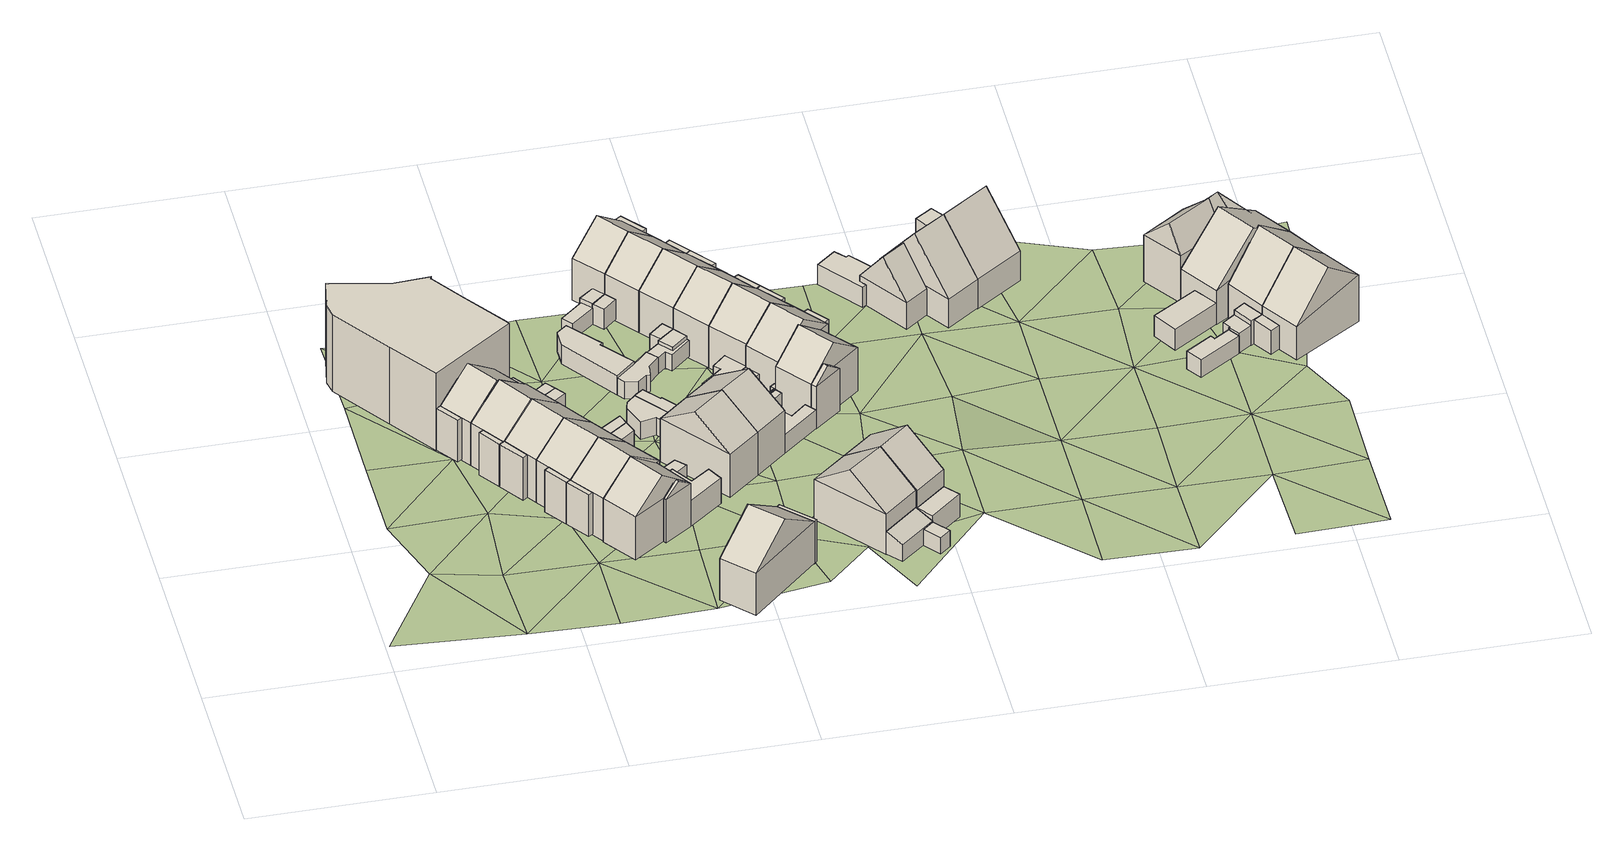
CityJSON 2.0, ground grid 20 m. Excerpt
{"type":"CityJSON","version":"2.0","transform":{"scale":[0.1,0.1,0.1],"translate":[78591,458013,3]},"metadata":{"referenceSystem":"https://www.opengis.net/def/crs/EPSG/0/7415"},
"CityObjects":{
"building1":{"type":"Building","attributes":{"roofType":"1000","AbsoluteEavesHeight":14.43,"AbsoluteRidgeHeight":14.43,"RelativeEavesHeight":10,"RelativeRidgeHeight":10},"geometry":[{"type":"Solid","lod":"2","boundaries":[[[[0,1,2,3]],[[1,4,5,2]],[[4,6,7,5]],[[6,8,9,7]],[[8,10,11,9]],[[10,12,13,11]],[[12,14,15,13]],[[14,16,17,15]],[[16,18,19,17]],[[18,20,21,19]],[[20,22,23,21]],[[22,0,3,23]],[[22,20,18,16,14,12,10,8,6,4,1,0]],[[3,2,5,7,9,11,13,15,17,19,21,23]]]]}]},
"building2":{"type":"Building","children":["building2-1","building2-2","building2-3"]},
"building2-1":{"type":"BuildingPart","attributes":{"roofType":"1030","AbsoluteEavesHeight":9.87,"AbsoluteRidgeHeight":12.99,"RelativeEavesHeight":5.43,"RelativeRidgeHeight":8.55},"parents":["building2"],"geometry":[{"type":"Solid","lod":"2","boundaries":[[[[24,25,26,27]],[[25,28,29,26]],[[28,30,31,29]],[[30,24,27,31]],[[28,25,32]],[[24,30,33]],[[25,24,33,32]],[[30,28,32,33]],[[27,26,29,31]]]]}]},
"building2-2":{"type":"BuildingPart","attributes":{"roofType":"1000","AbsoluteEavesHeight":9.87,"AbsoluteRidgeHeight":9.87,"RelativeEavesHeight":5.42,"RelativeRidgeHeight":5.42},"parents":["building2"],"geometry":[{"type":"Solid","lod":"2","boundaries":[[[[25,34,35,36]],[[34,37,38,35]],[[37,39,40,38]],[[39,25,36,40]],[[39,37,34,25]],[[36,35,38,40]]]]}]},
"building2-3":{"type":"BuildingPart","attributes":{"roofType":"1000","AbsoluteEavesHeight":6.92,"AbsoluteRidgeHeight":6.92,"RelativeEavesHeight":2.54,"RelativeRidgeHeight":2.54},"parents":["building2"],"geometry":[{"type":"Solid","lod":"2","boundaries":[[[[41,42,21,23]],[[42,43,44,21]],[[43,45,46,44]],[[45,47,48,46]],[[47,49,50,48]],[[49,51,31,50]],[[51,52,29,31]],[[52,41,23,29]],[[52,51,49,47,45,43,42,41]],[[23,21,44,46,48,50,31,29]]]]}]},
"building3":{"type":"Building","children":["building3-1","building3-2","building3-3"]},
"building3-1":{"type":"BuildingPart","attributes":{"roofType":"1000","AbsoluteEavesHeight":9.87,"AbsoluteRidgeHeight":9.87,"RelativeEavesHeight":5.47,"RelativeRidgeHeight":5.47},"parents":["building3"],"geometry":[{"type":"Solid","lod":"2","boundaries":[[[[53,54,55,56]],[[54,57,58,55]],[[57,59,60,58]],[[59,53,56,60]],[[59,57,54,53]],[[56,55,58,60]]]]}]},
"building3-2":{"type":"BuildingPart","attributes":{"roofType":"1000","AbsoluteEavesHeight":6.92,"AbsoluteRidgeHeight":6.92,"RelativeEavesHeight":2.55,"RelativeRidgeHeight":2.55},"parents":["building3"],"geometry":[{"type":"Solid","lod":"2","boundaries":[[[[61,49,50,62]],[[49,63,64,50]],[[63,65,66,64]],[[65,67,68,66]],[[67,69,70,68]],[[69,71,72,70]],[[71,73,74,72]],[[73,61,62,74]],[[73,71,69,67,65,63,49,61]],[[62,50,64,66,68,70,72,74]]]]}]},
"building3-3":{"type":"BuildingPart","attributes":{"roofType":"1030","AbsoluteEavesHeight":9.87,"AbsoluteRidgeHeight":12.99,"RelativeEavesHeight":5.47,"RelativeRidgeHeight":8.59},"parents":["building3"],"geometry":[{"type":"Solid","lod":"2","boundaries":[[[[53,24,27,56]],[[24,75,62,27]],[[75,76,77,62]],[[76,53,56,77]],[[75,24,78]],[[53,76,79]],[[24,53,79,78]],[[76,75,78,79]],[[56,27,62,77]]]]}]},
"building4":{"type":"Building","children":["building4-1","building4-2","building4-3"]},
"building4-1":{"type":"BuildingPart","attributes":{"roofType":"1000","AbsoluteEavesHeight":9.87,"AbsoluteRidgeHeight":9.87,"RelativeEavesHeight":5.47,"RelativeRidgeHeight":5.47},"parents":["building4"],"geometry":[{"type":"Solid","lod":"2","boundaries":[[[[80,81,82,83]],[[81,84,85,82]],[[84,54,55,85]],[[54,80,83,55]],[[54,84,81,80]],[[83,82,85,55]]]]}]},
"building4-2":{"type":"BuildingPart","attributes":{"roofType":"1000","AbsoluteEavesHeight":6.73,"AbsoluteRidgeHeight":6.73,"RelativeEavesHeight":2.4,"RelativeRidgeHeight":2.4},"parents":["building4"],"geometry":[{"type":"Solid","lod":"2","boundaries":[[[[86,87,88,89]],[[87,90,91,88]],[[90,92,93,91]],[[92,94,95,93]],[[94,96,97,95]],[[96,98,99,97]],[[98,100,101,99]],[[100,86,89,101]],[[100,98,96,94,92,90,87,86]],[[89,88,91,93,95,97,99,101]]]]}]},
"building4-3":{"type":"BuildingPart","attributes":{"roofType":"1030","AbsoluteEavesHeight":9.87,"AbsoluteRidgeHeight":12.99,"RelativeEavesHeight":5.47,"RelativeRidgeHeight":8.59},"parents":["building4"],"geometry":[{"type":"Solid","lod":"2","boundaries":[[[[102,80,83,103]],[[80,76,77,83]],[[76,104,105,77]],[[104,102,103,105]],[[76,80,106]],[[102,104,107]],[[80,102,107,106]],[[104,76,106,107]],[[103,83,77,105]]]]}]},
"building5":{"type":"Building","children":["building5-1","building5-2","building5-3"]},
"building5-1":{"type":"BuildingPart","attributes":{"roofType":"1000","AbsoluteEavesHeight":9.87,"AbsoluteRidgeHeight":9.87,"RelativeEavesHeight":5.4,"RelativeRidgeHeight":5.4},"parents":["building5"],"geometry":[{"type":"Solid","lod":"2","boundaries":[[[[108,109,110,111]],[[109,112,113,110]],[[112,114,115,113]],[[114,108,111,115]],[[114,112,109,108]],[[111,110,113,115]]]]}]},
"building5-2":{"type":"BuildingPart","attributes":{"roofType":"1000","AbsoluteEavesHeight":6.73,"AbsoluteRidgeHeight":6.73,"RelativeEavesHeight":2.39,"RelativeRidgeHeight":2.39},"parents":["building5"],"geometry":[{"type":"Solid","lod":"2","boundaries":[[[[86,100,101,89]],[[100,116,117,101]],[[116,118,119,117]],[[118,120,121,119]],[[120,86,89,121]],[[120,118,116,100,86]],[[89,101,117,119,121]]]]}]},
"building5-3":{"type":"BuildingPart","attributes":{"roofType":"1030","AbsoluteEavesHeight":9.87,"AbsoluteRidgeHeight":12.99,"RelativeEavesHeight":5.47,"RelativeRidgeHeight":8.59},"parents":["building5"],"geometry":[{"type":"Solid","lod":"2","boundaries":[[[[104,122,123,105]],[[122,108,124,123]],[[108,102,103,124]],[[102,104,105,103]],[[108,122,125]],[[104,102,107]],[[122,104,107,125]],[[102,108,125,107]],[[105,123,124,103]]]]}]},
"building6":{"type":"Building","children":["building6-1","building6-2","building6-3","building6-4"]},
"building6-1":{"type":"BuildingPart","attributes":{"roofType":"1030","AbsoluteEavesHeight":9.87,"AbsoluteRidgeHeight":12.99,"RelativeEavesHeight":5.47,"RelativeRidgeHeight":8.59},"parents":["building6"],"geometry":[{"type":"Solid","lod":"2","boundaries":[[[[126,108,124,127]],[[108,122,123,124]],[[122,128,129,123]],[[128,126,127,129]],[[122,108,125]],[[126,128,130]],[[108,126,130,125]],[[128,122,125,130]],[[127,124,123,129]]]]}]},
"building6-2":{"type":"BuildingPart","attributes":{"roofType":"1000","AbsoluteEavesHeight":6.73,"AbsoluteRidgeHeight":6.73,"RelativeEavesHeight":2.39,"RelativeRidgeHeight":2.39},"parents":["building6"],"geometry":[{"type":"Solid","lod":"2","boundaries":[[[[131,132,133,134]],[[132,135,136,133]],[[135,137,138,136]],[[137,139,140,138]],[[139,141,142,140]],[[141,143,144,142]],[[143,145,146,144]],[[145,147,148,146]],[[147,149,150,148]],[[149,151,152,150]],[[151,131,134,152]],[[151,149,147,145,143,141,139,137,135,132,131]],[[134,133,136,138,140,142,144,146,148,150,152]]]]}]},
"building6-3":{"type":"BuildingPart","attributes":{"roofType":"1000","AbsoluteEavesHeight":9.87,"AbsoluteRidgeHeight":9.87,"RelativeEavesHeight":5.41,"RelativeRidgeHeight":5.41},"parents":["building6"],"geometry":[{"type":"Solid","lod":"2","boundaries":[[[[108,153,154,111]],[[153,155,156,154]],[[155,109,110,156]],[[109,108,111,110]],[[109,155,153,108]],[[111,154,156,110]]]]}]},
"building6-4":{"type":"BuildingPart","attributes":{"roofType":"1000","AbsoluteEavesHeight":7.33,"AbsoluteRidgeHeight":7.33,"RelativeEavesHeight":2.95,"RelativeRidgeHeight":2.95},"parents":["building6"],"geometry":[{"type":"Solid","lod":"2","boundaries":[[[[157,158,159,129]],[[158,160,161,159]],[[160,162,163,161]],[[162,157,129,163]],[[162,160,158,157]],[[129,159,161,163]]]]}]},
"building7":{"type":"Building","children":["building7-1","building7-2","building7-3"]},
"building7-1":{"type":"BuildingPart","attributes":{"roofType":"1030","AbsoluteEavesHeight":9.87,"AbsoluteRidgeHeight":11.29,"RelativeEavesHeight":5.57,"RelativeRidgeHeight":6.98},"parents":["building7"],"geometry":[{"type":"Solid","lod":"2","boundaries":[[[[164,165,166,167]],[[165,168,169,166]],[[168,170,171,169]],[[170,164,167,171]],[[168,165,172]],[[164,170,173]],[[165,164,173,172]],[[170,168,172,173]],[[167,166,169,171]]]]}]},
"building7-2":{"type":"BuildingPart","attributes":{"roofType":"1030","AbsoluteEavesHeight":9.87,"AbsoluteRidgeHeight":12.99,"RelativeEavesHeight":5.56,"RelativeRidgeHeight":8.67},"parents":["building7"],"geometry":[{"type":"Solid","lod":"2","boundaries":[[[[174,126,175,176]],[[126,177,178,175]],[[177,164,167,178]],[[164,174,176,167]],[[177,126,179]],[[174,164,180]],[[126,174,180,179]],[[164,177,179,180]],[[176,175,178,167]]]]}]},
"building7-3":{"type":"BuildingPart","attributes":{"roofType":"1000","AbsoluteEavesHeight":7.55,"AbsoluteRidgeHeight":7.55,"RelativeEavesHeight":3.24,"RelativeRidgeHeight":3.24},"parents":["building7"],"geometry":[{"type":"Solid","lod":"2","boundaries":[[[[181,182,178,166]],[[182,183,150,178]],[[183,184,185,150]],[[184,186,187,185]],[[186,188,189,187]],[[188,181,166,189]],[[188,186,184,183,182,181]],[[166,178,150,185,187,189]]]]}]},
"building8":{"type":"Building","children":["building8-1","building8-2"]},
"building8-1":{"type":"BuildingPart","attributes":{"roofType":"1030","AbsoluteEavesHeight":9.67,"AbsoluteRidgeHeight":13.39,"RelativeEavesHeight":5.42,"RelativeRidgeHeight":9.14},"parents":["building8"],"geometry":[{"type":"Solid","lod":"2","boundaries":[[[[190,191,192,193]],[[191,194,195,192]],[[194,196,197,195]],[[196,190,193,197]],[[194,191,198]],[[190,196,199]],[[191,190,199,198]],[[196,194,198,199]],[[193,192,195,197]]]]}]},
"building8-2":{"type":"BuildingPart","attributes":{"roofType":"1000","AbsoluteEavesHeight":9.67,"AbsoluteRidgeHeight":9.67,"RelativeEavesHeight":5.42,"RelativeRidgeHeight":5.42},"parents":["building8"],"geometry":[{"type":"Solid","lod":"2","boundaries":[[[[194,200,201,202]],[[200,203,204,201]],[[203,196,205,204]],[[196,194,202,205]],[[196,203,200,194]],[[202,201,204,205]]]]}]},
"building9":{"type":"Building","attributes":{"roofType":"1000","AbsoluteEavesHeight":6.83,"AbsoluteRidgeHeight":6.83,"RelativeEavesHeight":2.51,"RelativeRidgeHeight":2.51},"geometry":[{"type":"Solid","lod":"2","boundaries":[[[[206,207,208,209]],[[207,210,211,208]],[[210,212,213,211]],[[212,214,215,213]],[[214,216,217,215]],[[216,218,219,217]],[[218,206,209,219]],[[218,216,214,212,210,207,206]],[[209,208,211,213,215,217,219]]]]}]},
"building10":{"type":"Building","children":["building10-1","building10-2"]},
"building10-1":{"type":"BuildingPart","attributes":{"roofType":"1000","AbsoluteEavesHeight":6.62,"AbsoluteRidgeHeight":6.62,"RelativeEavesHeight":2.34,"RelativeRidgeHeight":2.34},"parents":["building10"],"geometry":[{"type":"Solid","lod":"2","boundaries":[[[[220,221,222,223]],[[221,224,225,222]],[[224,226,227,225]],[[226,228,229,227]],[[228,230,231,229]],[[230,232,233,231]],[[232,220,223,233]],[[232,230,228,226,224,221,220]],[[223,222,225,227,229,231,233]]]]}]},
"building10-2":{"type":"BuildingPart","attributes":{"roofType":"1030","AbsoluteEavesHeight":9.69,"AbsoluteRidgeHeight":12.85,"RelativeEavesHeight":5.57,"RelativeRidgeHeight":8.73},"parents":["building10"],"geometry":[{"type":"Solid","lod":"2","boundaries":[[[[234,235,236,237]],[[235,238,239,236]],[[238,240,241,239]],[[240,234,237,241]],[[238,235,242]],[[234,240,243]],[[235,234,243,242]],[[240,238,242,243]],[[237,236,239,241]]]]}]},
"building11":{"type":"Building","attributes":{"roofType":"1000","AbsoluteEavesHeight":6.47,"AbsoluteRidgeHeight":6.47,"RelativeEavesHeight":2.15,"RelativeRidgeHeight":2.15},"geometry":[{"type":"Solid","lod":"2","boundaries":[[[[244,245,246,211]],[[245,247,248,246]],[[247,249,250,248]],[[249,251,252,250]],[[251,253,254,252]],[[253,255,256,254]],[[255,257,258,256]],[[257,259,213,258]],[[259,244,211,213]],[[259,257,255,253,251,249,247,245,244]],[[211,246,248,250,252,254,256,258,213]]]]}]},
"building12":{"type":"Building","children":["building12-1","building12-2"]},
"building12-1":{"type":"BuildingPart","attributes":{"roofType":"1030","AbsoluteEavesHeight":9.69,"AbsoluteRidgeHeight":12.85,"RelativeEavesHeight":5.57,"RelativeRidgeHeight":8.73},"parents":["building12"],"geometry":[{"type":"Solid","lod":"2","boundaries":[[[[260,234,237,261]],[[234,240,241,237]],[[240,262,263,241]],[[262,260,261,263]],[[240,234,264]],[[260,262,265]],[[234,260,265,264]],[[262,240,264,265]],[[261,237,241,263]]]]}]},
"building12-2":{"type":"BuildingPart","attributes":{"roofType":"1000","AbsoluteEavesHeight":6.62,"AbsoluteRidgeHeight":6.62,"RelativeEavesHeight":2.32,"RelativeRidgeHeight":2.32},"parents":["building12"],"geometry":[{"type":"Solid","lod":"2","boundaries":[[[[266,267,268,269]],[[267,270,271,268]],[[270,272,273,271]],[[272,232,233,273]],[[232,274,275,233]],[[274,230,231,275]],[[230,276,277,231]],[[276,278,279,277]],[[278,280,281,279]],[[280,266,269,281]],[[280,278,276,230,274,232,272,270,267,266]],[[269,268,271,273,233,275,231,277,279,281]]]]}]},
"building13":{"type":"Building","children":["building13-1","building13-2","building13-3","building13-4"]},
"building13-1":{"type":"BuildingPart","attributes":{"roofType":"1030","AbsoluteEavesHeight":9.52,"AbsoluteRidgeHeight":12.57,"RelativeEavesHeight":5.42,"RelativeRidgeHeight":8.47},"parents":["building13"],"geometry":[{"type":"Solid","lod":"2","boundaries":[[[[282,283,284,285]],[[283,286,287,284]],[[286,288,289,287]],[[288,282,285,289]],[[286,283,290]],[[282,288,291]],[[283,282,291,290]],[[288,286,290,291]],[[285,284,287,289]]]]}]},
"building13-2":{"type":"BuildingPart","attributes":{"roofType":"1000","AbsoluteEavesHeight":6.88,"AbsoluteRidgeHeight":6.88,"RelativeEavesHeight":2.6,"RelativeRidgeHeight":2.6},"parents":["building13"],"geometry":[{"type":"Solid","lod":"2","boundaries":[[[[292,293,294,295]],[[293,296,297,294]],[[296,298,299,297]],[[298,292,295,299]],[[298,296,293,292]],[[295,294,297,299]]]]}]},
"building13-3":{"type":"BuildingPart","attributes":{"roofType":"1000","AbsoluteEavesHeight":6.42,"AbsoluteRidgeHeight":6.42,"RelativeEavesHeight":2.12,"RelativeRidgeHeight":2.12},"parents":["building13"],"geometry":[{"type":"Solid","lod":"2","boundaries":[[[[300,301,302,294]],[[301,303,304,302]],[[303,305,306,304]],[[305,300,294,306]],[[305,303,301,300]],[[294,302,304,306]]]]}]},
"building13-4":{"type":"BuildingPart","attributes":{"roofType":"1000","AbsoluteEavesHeight":9.52,"AbsoluteRidgeHeight":9.52,"RelativeEavesHeight":5.43,"RelativeRidgeHeight":5.43},"parents":["building13"],"geometry":[{"type":"Solid","lod":"2","boundaries":[[[[307,308,309,310]],[[308,311,312,309]],[[311,313,314,312]],[[313,315,316,314]],[[315,286,287,316]],[[286,307,310,287]],[[286,315,313,311,308,307]],[[310,309,312,314,316,287]]]]}]},
"building14":{"type":"Building","children":["building14-1","building14-2","building14-3"]},
"building14-1":{"type":"BuildingPart","attributes":{"roofType":"1000","AbsoluteEavesHeight":6.88,"AbsoluteRidgeHeight":6.88,"RelativeEavesHeight":2.61,"RelativeRidgeHeight":2.61},"parents":["building14"],"geometry":[{"type":"Solid","lod":"2","boundaries":[[[[317,318,319,320]],[[318,321,322,319]],[[321,292,295,322]],[[292,317,320,295]],[[292,321,318,317]],[[320,319,322,295]]]]}]},
"building14-2":{"type":"BuildingPart","attributes":{"roofType":"1030","AbsoluteEavesHeight":9.52,"AbsoluteRidgeHeight":12.57,"RelativeEavesHeight":5.43,"RelativeRidgeHeight":8.49},"parents":["building14"],"geometry":[{"type":"Solid","lod":"2","boundaries":[[[[288,323,324,289]],[[323,325,326,324]],[[325,282,285,326]],[[282,288,289,285]],[[325,323,327]],[[288,282,291]],[[323,288,291,327]],[[282,325,327,291]],[[289,324,326,285]]]]}]},
"building14-3":{"type":"BuildingPart","attributes":{"roofType":"1000","AbsoluteEavesHeight":9.52,"AbsoluteRidgeHeight":9.52,"RelativeEavesHeight":5.45,"RelativeRidgeHeight":5.45},"parents":["building14"],"geometry":[{"type":"Solid","lod":"2","boundaries":[[[[328,329,330,331]],[[329,332,333,330]],[[332,323,324,333]],[[323,328,331,324]],[[323,332,329,328]],[[331,330,333,324]]]]}]},
"building15":{"type":"Building","children":["building15-1","building15-2","building15-3"]},
"building15-1":{"type":"BuildingPart","attributes":{"roofType":"1000","AbsoluteEavesHeight":6.83,"AbsoluteRidgeHeight":6.83,"RelativeEavesHeight":2.6,"RelativeRidgeHeight":2.6},"parents":["building15"],"geometry":[{"type":"Solid","lod":"2","boundaries":[[[[334,335,336,337]],[[335,338,339,336]],[[338,340,341,339]],[[340,334,337,341]],[[340,338,335,334]],[[337,336,339,341]]]]}]},
"building15-2":{"type":"BuildingPart","attributes":{"roofType":"1030","AbsoluteEavesHeight":9.52,"AbsoluteRidgeHeight":12.57,"RelativeEavesHeight":5.44,"RelativeRidgeHeight":8.49},"parents":["building15"],"geometry":[{"type":"Solid","lod":"2","boundaries":[[[[342,325,326,343]],[[325,323,324,326]],[[323,344,345,324]],[[344,342,343,345]],[[323,325,327]],[[342,344,346]],[[325,342,346,327]],[[344,323,327,346]],[[343,326,324,345]]]]}]},
"building15-3":{"type":"BuildingPart","attributes":{"roofType":"1000","AbsoluteEavesHeight":9.52,"AbsoluteRidgeHeight":9.52,"RelativeEavesHeight":5.45,"RelativeRidgeHeight":5.45},"parents":["building15"],"geometry":[{"type":"Solid","lod":"2","boundaries":[[[[332,347,348,333]],[[347,349,350,348]],[[349,323,324,350]],[[323,332,333,324]],[[323,349,347,332]],[[333,348,350,324]]]]}]},
"building16":{"type":"Building","children":["building16-1","building16-2","building16-3","building16-4"]},
"building16-1":{"type":"BuildingPart","attributes":{"roofType":"1000","AbsoluteEavesHeight":6.83,"AbsoluteRidgeHeight":6.83,"RelativeEavesHeight":2.58,"RelativeRidgeHeight":2.58},"parents":["building16"],"geometry":[{"type":"Solid","lod":"2","boundaries":[[[[351,352,353,354]],[[352,340,341,353]],[[340,355,356,341]],[[355,351,354,356]],[[355,340,352,351]],[[354,353,341,356]]]]}]},
"building16-2":{"type":"BuildingPart","attributes":{"roofType":"1000","AbsoluteEavesHeight":6.43,"AbsoluteRidgeHeight":6.43,"RelativeEavesHeight":2.16,"RelativeRidgeHeight":2.16},"parents":["building16"],"geometry":[{"type":"Solid","lod":"2","boundaries":[[[[357,358,359,360]],[[358,361,362,359]],[[361,363,248,362]],[[363,364,246,248]],[[364,365,366,246]],[[365,367,368,366]],[[367,369,370,368]],[[369,357,360,370]],[[369,367,365,364,363,361,358,357]],[[360,359,362,248,246,366,368,370]]]]}]},
"building16-3":{"type":"BuildingPart","attributes":{"roofType":"1030","AbsoluteEavesHeight":9.52,"AbsoluteRidgeHeight":12.57,"RelativeEavesHeight":5.47,"RelativeRidgeHeight":8.52},"parents":["building16"],"geometry":[{"type":"Solid","lod":"2","boundaries":[[[[344,371,372,373]],[[371,374,375,372]],[[374,342,376,375]],[[342,344,373,376]],[[374,371,377]],[[344,342,346]],[[371,344,346,377]],[[342,374,377,346]],[[373,372,375,376]]]]}]},
"building16-4":{"type":"BuildingPart","attributes":{"roofType":"1000","AbsoluteEavesHeight":9.52,"AbsoluteRidgeHeight":9.52,"RelativeEavesHeight":5.49,"RelativeRidgeHeight":5.49},"parents":["building16"],"geometry":[{"type":"Solid","lod":"2","boundaries":[[[[378,379,380,381]],[[379,382,383,380]],[[382,371,372,383]],[[371,378,381,372]],[[371,382,379,378]],[[381,380,383,372]]]]}]},
"building17":{"type":"Building","children":["building17-1","building17-2","building17-3"]},
"building17-1":{"type":"BuildingPart","attributes":{"roofType":"1000","AbsoluteEavesHeight":6.42,"AbsoluteRidgeHeight":6.42,"RelativeEavesHeight":2.15,"RelativeRidgeHeight":2.15},"parents":["building17"],"geometry":[{"type":"Solid","lod":"2","boundaries":[[[[384,385,386,387]],[[385,388,389,386]],[[388,390,391,389]],[[390,384,387,391]],[[390,388,385,384]],[[387,386,389,391]]]]}]},
"building17-2":{"type":"BuildingPart","attributes":{"roofType":"1010","AbsoluteEavesHeight":6.88,"AbsoluteRidgeHeight":7.24,"RelativeEavesHeight":2.62,"RelativeRidgeHeight":2.99},"parents":["building17"],"geometry":[{"type":"Solid","lod":"2","boundaries":[[[[392,393,387,394]],[[393,395,396,387]],[[395,397,398,396]],[[397,392,394,398]],[[397,395,393,392]],[[394,387,396,398]]]]}]},
"building17-3":{"type":"BuildingPart","attributes":{"roofType":"1030","AbsoluteEavesHeight":9.41,"AbsoluteRidgeHeight":12.86,"RelativeEavesHeight":5.24,"RelativeRidgeHeight":8.68},"parents":["building17"],"geometry":[{"type":"Solid","lod":"2","boundaries":[[[[399,400,401,402]],[[400,403,404,401]],[[403,405,406,404]],[[405,399,402,406]],[[403,400,407]],[[399,405,408]],[[400,399,408,407]],[[405,403,407,408]],[[402,401,404,406]]]]}]},
"building18":{"type":"Building","children":["building18-1","building18-2","building18-3"]},
"building18-1":{"type":"BuildingPart","attributes":{"roofType":"1030","AbsoluteEavesHeight":9.52,"AbsoluteRidgeHeight":12.57,"RelativeEavesHeight":5.5,"RelativeRidgeHeight":8.55},"parents":["building18"],"geometry":[{"type":"Solid","lod":"2","boundaries":[[[[409,410,411,412]],[[410,413,414,411]],[[413,374,375,414]],[[374,409,412,375]],[[413,410,415]],[[409,374,377]],[[410,409,377,415]],[[374,413,415,377]],[[412,411,414,375]]]]}]},
"building18-2":{"type":"BuildingPart","attributes":{"roofType":"1000","AbsoluteEavesHeight":6.72,"AbsoluteRidgeHeight":6.72,"RelativeEavesHeight":2.48,"RelativeRidgeHeight":2.48},"parents":["building18"],"geometry":[{"type":"Solid","lod":"2","boundaries":[[[[416,417,418,419]],[[417,420,421,418]],[[420,422,423,421]],[[422,424,425,423]],[[424,426,427,425]],[[426,428,429,427]],[[428,430,431,429]],[[430,432,433,431]],[[432,434,435,433]],[[434,436,437,435]],[[436,438,439,437]],[[438,416,419,439]],[[438,436,434,432,430,428,426,424,422,420,417,416]],[[419,418,421,423,425,427,429,431,433,435,437,439]]]]}]},
"building18-3":{"type":"BuildingPart","attributes":{"roofType":"1000","AbsoluteEavesHeight":9.52,"AbsoluteRidgeHeight":9.52,"RelativeEavesHeight":5.51,"RelativeRidgeHeight":5.51},"parents":["building18"],"geometry":[{"type":"Solid","lod":"2","boundaries":[[[[382,440,441,383]],[[440,442,443,441]],[[442,409,412,443]],[[409,382,383,412]],[[409,442,440,382]],[[383,441,443,412]]]]}]},
"building19":{"type":"Building","children":["building19-1","building19-2","building19-3","building19-4","building19-5"]},
"building19-1":{"type":"BuildingPart","attributes":{"roofType":"1000","AbsoluteEavesHeight":6.72,"AbsoluteRidgeHeight":6.72,"RelativeEavesHeight":2.45,"RelativeRidgeHeight":2.45},"parents":["building19"],"geometry":[{"type":"Solid","lod":"2","boundaries":[[[[444,445,446,447]],[[445,448,449,446]],[[448,426,450,449]],[[426,424,451,450]],[[424,444,447,451]],[[424,426,448,445,444]],[[447,446,449,450,451]]]]}]},
"building19-2":{"type":"BuildingPart","attributes":{"roofType":"1030","AbsoluteEavesHeight":9.52,"AbsoluteRidgeHeight":12.57,"RelativeEavesHeight":5.56,"RelativeRidgeHeight":8.61},"parents":["building19"],"geometry":[{"type":"Solid","lod":"2","boundaries":[[[[452,453,454,455]],[[453,410,411,454]],[[410,456,457,411]],[[456,452,455,457]],[[410,453,415]],[[452,456,458]],[[453,452,458,415]],[[456,410,415,458]],[[455,454,411,457]]]]}]},
"building19-3":{"type":"BuildingPart","attributes":{"roofType":"1000","AbsoluteEavesHeight":6.72,"AbsoluteRidgeHeight":6.72,"RelativeEavesHeight":2.49,"RelativeRidgeHeight":2.49},"parents":["building19"],"geometry":[{"type":"Solid","lod":"2","boundaries":[[[[459,460,461,462]],[[460,463,464,461]],[[463,465,466,464]],[[465,467,468,466]],[[467,417,418,468]],[[417,459,462,418]],[[417,467,465,463,460,459]],[[462,461,464,466,468,418]]]]}]},
"building19-4":{"type":"BuildingPart","attributes":{"roofType":"1000","AbsoluteEavesHeight":9.52,"AbsoluteRidgeHeight":9.52,"RelativeEavesHeight":5.57,"RelativeRidgeHeight":5.57},"parents":["building19"],"geometry":[{"type":"Solid","lod":"2","boundaries":[[[[469,470,471,472]],[[470,473,474,471]],[[473,475,476,474]],[[475,469,472,476]],[[475,473,470,469]],[[472,471,474,476]]]]}]},
"building19-5":{"type":"BuildingPart","attributes":{"roofType":"1000","AbsoluteEavesHeight":6.52,"AbsoluteRidgeHeight":6.52,"RelativeEavesHeight":2.33,"RelativeRidgeHeight":2.33},"parents":["building19"],"geometry":[{"type":"Solid","lod":"2","boundaries":[[[[477,478,479,480]],[[478,481,482,479]],[[481,483,484,482]],[[483,485,486,484]],[[485,487,488,486]],[[487,477,480,488]],[[487,485,483,481,478,477]],[[480,479,482,484,486,488]]]]}]},
"building20":{"type":"Building","children":["building20-1","building20-2","building20-3","building20-4"]},
"building20-1":{"type":"BuildingPart","attributes":{"roofType":"1000","AbsoluteEavesHeight":6.52,"AbsoluteRidgeHeight":6.52,"RelativeEavesHeight":2.38,"RelativeRidgeHeight":2.38},"parents":["building20"],"geometry":[{"type":"Solid","lod":"2","boundaries":[[[[489,490,261,491]],[[490,492,493,261]],[[492,494,495,493]],[[494,496,497,495]],[[496,498,499,497]],[[498,489,491,499]],[[498,496,494,492,490,489]],[[491,261,493,495,497,499]]]]}]},
"building20-2":{"type":"BuildingPart","attributes":{"roofType":"1000","AbsoluteEavesHeight":6.52,"AbsoluteRidgeHeight":6.52,"RelativeEavesHeight":2.32,"RelativeRidgeHeight":2.32},"parents":["building20"],"geometry":[{"type":"Solid","lod":"2","boundaries":[[[[500,501,502,503]],[[501,494,504,502]],[[494,492,505,504]],[[492,500,503,505]],[[492,494,501,500]],[[503,502,504,505]]]]}]},
"building20-3":{"type":"BuildingPart","attributes":{"roofType":"1030","AbsoluteEavesHeight":9.52,"AbsoluteRidgeHeight":11.05,"RelativeEavesHeight":5.51,"RelativeRidgeHeight":7.04},"parents":["building20"],"geometry":[{"type":"Solid","lod":"2","boundaries":[[[[506,507,508,509]],[[507,510,511,508]],[[510,512,513,511]],[[512,506,509,513]],[[510,507,514]],[[506,512,515]],[[507,506,515,514]],[[512,510,514,515]],[[509,508,511,513]]]]}]},
"building20-4":{"type":"BuildingPart","attributes":{"roofType":"1030","AbsoluteEavesHeight":9.52,"AbsoluteRidgeHeight":12.57,"RelativeEavesHeight":5.58,"RelativeRidgeHeight":8.63},"parents":["building20"],"geometry":[{"type":"Solid","lod":"2","boundaries":[[[[507,516,517,518]],[[516,519,520,517]],[[519,521,522,520]],[[521,507,518,522]],[[519,516,523]],[[507,521,524]],[[516,507,524,523]],[[521,519,523,524]],[[518,517,520,522]]]]}]},
"building21":{"type":"Building","children":["building21-1","building21-2"]},
"building21-1":{"type":"BuildingPart","attributes":{"roofType":"1000","AbsoluteEavesHeight":7.21,"AbsoluteRidgeHeight":7.21,"RelativeEavesHeight":3.04,"RelativeRidgeHeight":3.04},"parents":["building21"],"geometry":[{"type":"Solid","lod":"2","boundaries":[[[[525,526,527,528]],[[526,529,530,527]],[[529,531,532,530]],[[531,525,528,532]],[[531,529,526,525]],[[528,527,530,532]]]]}]},
"building21-2":{"type":"BuildingPart","attributes":{"roofType":"1030","AbsoluteEavesHeight":9.41,"AbsoluteRidgeHeight":12.86,"RelativeEavesHeight":5.28,"RelativeRidgeHeight":8.72},"parents":["building21"],"geometry":[{"type":"Solid","lod":"2","boundaries":[[[[405,533,534,535]],[[533,536,537,534]],[[536,538,539,537]],[[538,405,535,539]],[[536,533,540]],[[405,538,408]],[[533,405,408,540]],[[538,536,540,408]],[[535,534,537,539]]]]}]},
"building22":{"type":"Building","children":["building22-1","building22-2","building22-3"]},
"building22-1":{"type":"BuildingPart","attributes":{"roofType":"1030","AbsoluteEavesHeight":7.34,"AbsoluteRidgeHeight":11.52,"RelativeEavesHeight":3.4,"RelativeRidgeHeight":7.58},"parents":["building22"],"geometry":[{"type":"Solid","lod":"2","boundaries":[[[[541,542,543,544]],[[542,545,546,543]],[[545,547,548,546]],[[547,541,544,548]],[[545,542,549]],[[541,547,550]],[[542,541,550,549]],[[547,545,549,550]],[[544,543,546,548]]]]}]},
"building22-2":{"type":"BuildingPart","attributes":{"roofType":"1030","AbsoluteEavesHeight":7.64,"AbsoluteRidgeHeight":13.53,"RelativeEavesHeight":3.76,"RelativeRidgeHeight":9.65},"parents":["building22"],"geometry":[{"type":"Solid","lod":"2","boundaries":[[[[551,552,553,554]],[[552,555,548,553]],[[555,556,557,548]],[[556,551,554,557]],[[555,552,558]],[[551,556,559]],[[552,551,559,558]],[[556,555,558,559]],[[554,553,548,557]]]]}]},
"building22-3":{"type":"BuildingPart","attributes":{"roofType":"1000","AbsoluteEavesHeight":6.59,"AbsoluteRidgeHeight":6.59,"RelativeEavesHeight":2.57,"RelativeRidgeHeight":2.57},"parents":["building22"],"geometry":[{"type":"Solid","lod":"2","boundaries":[[[[560,561,562,563]],[[561,564,565,562]],[[564,566,567,565]],[[566,568,569,567]],[[568,570,571,569]],[[570,572,573,571]],[[572,574,575,573]],[[574,560,563,575]],[[574,572,570,568,566,564,561,560]],[[563,562,565,567,569,571,573,575]]]]}]},
"building23":{"type":"Building","children":["building23-1","building23-2"]},
"building23-1":{"type":"BuildingPart","attributes":{"roofType":"1030","AbsoluteEavesHeight":7.64,"AbsoluteRidgeHeight":13.53,"RelativeEavesHeight":3.87,"RelativeRidgeHeight":9.76},"parents":["building23"],"geometry":[{"type":"Solid","lod":"2","boundaries":[[[[576,551,577,578]],[[551,556,579,577]],[[556,580,581,579]],[[580,576,578,581]],[[556,551,559]],[[576,580,582]],[[551,576,582,559]],[[580,556,559,582]],[[578,577,579,581]]]]}]},
"building23-2":{"type":"BuildingPart","attributes":{"roofType":"1000","AbsoluteEavesHeight":6.38,"AbsoluteRidgeHeight":6.38,"RelativeEavesHeight":2.51,"RelativeRidgeHeight":2.51},"parents":["building23"],"geometry":[{"type":"Solid","lod":"2","boundaries":[[[[583,584,585,586]],[[584,587,588,585]],[[587,589,590,588]],[[589,591,592,590]],[[591,593,594,592]],[[593,583,586,594]],[[593,591,589,587,584,583]],[[586,585,588,590,592,594]]]]}]},
"building24":{"type":"Building","children":["building24-1","building24-2"]},
"building24-1":{"type":"BuildingPart","attributes":{"roofType":"1030","AbsoluteEavesHeight":9.07,"AbsoluteRidgeHeight":13.39,"RelativeEavesHeight":5.31,"RelativeRidgeHeight":9.63},"parents":["building24"],"geometry":[{"type":"Solid","lod":"2","boundaries":[[[[595,596,597,598]],[[596,599,600,597]],[[599,601,602,600]],[[601,595,598,602]],[[599,596,603]],[[595,601,604]],[[596,595,604,603]],[[601,599,603,604]],[[598,597,600,602]]]]}]},
"building24-2":{"type":"BuildingPart","attributes":{"roofType":"1000","AbsoluteEavesHeight":6.62,"AbsoluteRidgeHeight":6.62,"RelativeEavesHeight":2.75,"RelativeRidgeHeight":2.75},"parents":["building24"],"geometry":[{"type":"Solid","lod":"2","boundaries":[[[[605,606,607,608]],[[606,609,610,607]],[[609,611,612,610]],[[611,605,608,612]],[[611,609,606,605]],[[608,607,610,612]]]]}]},
"building25":{"type":"Building","children":["building25-1","building25-2","building25-3"]},
"building25-1":{"type":"BuildingPart","attributes":{"roofType":"1120","AbsoluteEavesHeight":9.9,"AbsoluteRidgeHeight":13.29,"RelativeEavesHeight":6.15,"RelativeRidgeHeight":9.54},"parents":["building25"],"geometry":[{"type":"Solid","lod":"2","boundaries":[[[[613,614,615,616]],[[614,617,618,615]],[[617,619,620,618]],[[619,613,616,620]],[[614,613,621]],[[617,614,621]],[[619,617,621]],[[613,619,621]],[[616,615,618,620]]]]}]},
"building25-2":{"type":"BuildingPart","attributes":{"roofType":"1030","AbsoluteEavesHeight":9.9,"AbsoluteRidgeHeight":13.29,"RelativeEavesHeight":6.13,"RelativeRidgeHeight":9.53},"parents":["building25"],"geometry":[{"type":"Solid","lod":"2","boundaries":[[[[622,623,624,625]],[[623,626,627,624]],[[626,628,602,627]],[[628,622,625,602]],[[626,623,629]],[[622,628,630]],[[623,622,630,629]],[[628,626,629,630]],[[625,624,627,602]]]]}]},
"building25-3":{"type":"BuildingPart","attributes":{"roofType":"1130","AbsoluteEavesHeight":9.9,"AbsoluteRidgeHeight":13.29,"RelativeEavesHeight":6.15,"RelativeRidgeHeight":9.54},"parents":["building25"],"geometry":[{"type":"Solid","lod":"2","boundaries":[[[[631,613,616,632]],[[613,619,620,616]],[[619,626,627,620]],[[626,631,632,627]],[[619,613,621]],[[631,626,629]],[[613,631,629,621]],[[626,619,621,629]],[[632,616,620,627]]]]}]},
"building26":{"type":"Building","children":["building26-1","building26-2","building26-3","building26-4"]},
"building26-1":{"type":"BuildingPart","attributes":{"roofType":"1000","AbsoluteEavesHeight":6.21,"AbsoluteRidgeHeight":6.21,"RelativeEavesHeight":2.31,"RelativeRidgeHeight":2.31},"parents":["building26"],"geometry":[{"type":"Solid","lod":"2","boundaries":[[[[633,634,635,636]],[[634,637,638,635]],[[637,639,640,638]],[[639,641,642,640]],[[641,643,644,642]],[[643,633,636,644]],[[643,641,639,637,634,633]],[[636,635,638,640,642,644]]]]}]},
"building26-2":{"type":"BuildingPart","attributes":{"roofType":"1000","AbsoluteEavesHeight":7.11,"AbsoluteRidgeHeight":7.11,"RelativeEavesHeight":3.18,"RelativeRidgeHeight":3.18},"parents":["building26"],"geometry":[{"type":"Solid","lod":"2","boundaries":[[[[645,646,647,648]],[[646,649,650,647]],[[649,651,652,650]],[[651,645,648,652]],[[651,649,646,645]],[[648,647,650,652]]]]}]},
"building26-3":{"type":"BuildingPart","attributes":{"roofType":"1030","AbsoluteEavesHeight":9.07,"AbsoluteRidgeHeight":13.39,"RelativeEavesHeight":5.28,"RelativeRidgeHeight":9.6},"parents":["building26"],"geometry":[{"type":"Solid","lod":"2","boundaries":[[[[653,654,655,656]],[[654,596,597,655]],[[596,657,658,597]],[[657,653,656,658]],[[596,654,659]],[[653,657,660]],[[654,653,660,659]],[[657,596,659,660]],[[656,655,597,658]]]]}]},
"building26-4":{"type":"BuildingPart","attributes":{"roofType":"1000","AbsoluteEavesHeight":6.51,"AbsoluteRidgeHeight":6.51,"RelativeEavesHeight":2.56,"RelativeRidgeHeight":2.56},"parents":["building26"],"geometry":[{"type":"Solid","lod":"2","boundaries":[[[[661,662,663,664]],[[662,665,666,663]],[[665,667,668,666]],[[667,669,670,668]],[[669,671,672,670]],[[671,661,664,672]],[[671,669,667,665,662,661]],[[664,663,666,668,670,672]]]]}]},
"building27":{"type":"Building","children":["building27-1","building27-2"]},
"building27-1":{"type":"BuildingPart","attributes":{"roofType":"1030","AbsoluteEavesHeight":9.07,"AbsoluteRidgeHeight":13.39,"RelativeEavesHeight":5.21,"RelativeRidgeHeight":9.54},"parents":["building27"],"geometry":[{"type":"Solid","lod":"2","boundaries":[[[[673,653,647,674]],[[653,657,675,647]],[[657,676,677,675]],[[676,673,674,677]],[[657,653,660]],[[673,676,678]],[[653,673,678,660]],[[676,657,660,678]],[[674,647,675,677]]]]}]},
"building27-2":{"type":"BuildingPart","attributes":{"roofType":"1000","AbsoluteEavesHeight":7.11,"AbsoluteRidgeHeight":7.11,"RelativeEavesHeight":3.13,"RelativeRidgeHeight":3.13},"parents":["building27"],"geometry":[{"type":"Solid","lod":"2","boundaries":[[[[679,680,681,682]],[[680,683,684,681]],[[683,646,685,684]],[[646,679,682,685]],[[646,683,680,679]],[[682,681,684,685]]]]}]},
"terrain1":{"type":"TINRelief","geometry":[{"type":"CompositeSurface","lod":"2","boundaries":[[[686,687,688]],[[689,686,690]],[[686,688,691]],[[692,689,693]],[[686,691,690]],[[694,692,693]],[[689,690,693]],[[691,688,695]],[[696,694,697]],[[694,693,697]],[[690,691,698]],[[688,699,695]],[[691,695,698]],[[696,697,700]],[[693,690,701]],[[697,693,701]],[[690,698,701]],[[695,699,702]],[[700,697,703]],[[697,701,703]],[[698,695,704]],[[695,702,705]],[[701,698,706]],[[695,705,704]],[[700,703,707]],[[698,704,706]],[[703,701,708]],[[705,702,709]],[[701,706,708]],[[707,703,710]],[[704,705,709]],[[702,711,709]],[[703,708,710]],[[706,704,712]],[[704,709,712]],[[708,706,713]],[[706,712,714]],[[709,711,715]],[[706,714,713]],[[710,708,716]],[[712,709,717]],[[708,713,716]],[[709,715,717]],[[714,712,717]],[[713,714,718]],[[715,719,720]],[[714,717,721]],[[716,713,718]],[[717,715,720]],[[714,721,718]],[[721,717,722]],[[716,718,723]],[[717,720,722]],[[718,721,724]],[[721,722,725]],[[721,725,724]],[[723,718,726]],[[722,720,727]],[[720,728,727]],[[718,724,726]],[[725,722,729]],[[722,727,729]],[[724,725,730]],[[727,728,731]],[[725,729,730]],[[726,724,732]],[[729,727,733]],[[724,730,732]],[[727,731,733]],[[726,732,734]],[[730,729,735]],[[729,733,736]],[[732,730,735]],[[729,736,735]],[[733,731,737]],[[734,732,738]],[[732,735,739]],[[736,733,740]],[[732,739,738]],[[735,736,740]],[[733,737,740]],[[739,735,741]],[[737,742,743]],[[735,740,744]],[[735,744,741]],[[740,737,745]],[[738,739,746]],[[737,743,745]],[[739,741,746]],[[744,740,747]],[[740,745,748]],[[740,748,747]],[[741,744,749]],[[744,747,749]],[[746,741,749]],[[746,749,750]]]}]}
},
"vertices":[
[117,334,114],[80,386,114],[80,386,14],[117,334,14],[35,450,114],[35,450,14],[32,465,114],[32,465,14],[39,501,114],[39,501,14],[104,487,114],[104,487,14],[146,489,114],[146,489,14],[145,486,114],[145,486,14],[170,450,114],[170,450,14],[205,401,114],[205,401,14],[206,399,114],[206,399,14],[207,398,114],[207,398,14],
[146,303,69],[122,337,69],[122,337,14],[146,303,14],[188,384,69],[188,384,14],[212,350,69],[212,350,14],[155,361,100],[179,327,100],
[139,313,69],[139,313,15],[122,337,15],[134,310,69],[134,310,15],[117,334,69],[117,334,15],
[207,398,39],[206,399,39],[212,403,39],[212,403,14],[230,378,39],[230,378,14],[242,387,39],[242,387,14],[250,377,39],[250,377,14],[212,350,39],[188,384,39],
[172,266,69],[167,263,69],[167,263,14],[172,266,14],[151,286,69],[151,286,14],[156,289,69],[156,289,14],
[215,352,39],[215,352,14],[258,366,39],[258,366,14],[239,352,39],[239,352,14],[240,350,39],[240,350,14],[238,349,39],[238,349,14],[240,346,39],[240,346,14],[226,336,39],[226,336,14],
[215,352,69],[241,315,69],[241,315,14],[181,328,100],[206,290,100],
[173,267,69],[191,240,69],[191,240,14],[173,267,14],[186,236,69],[186,236,14],
[266,278,37],[252,298,37],[252,298,13],[266,278,13],[267,308,37],[267,308,13],[273,301,37],[273,301,13],[275,302,37],[275,302,13],[276,301,37],[276,301,13],[305,321,37],[305,321,13],[309,309,37],[309,309,13],
[198,230,69],[198,230,14],[266,278,69],[266,278,14],[207,291,100],[232,254,100],
[225,191,69],[220,188,69],[220,188,15],[225,191,15],[203,212,69],[203,212,15],[208,216,69],[208,216,15],
[314,295,37],[314,295,13],[292,278,37],[292,278,13],[275,265,37],[275,265,13],
[293,239,69],[293,239,14],[225,191,14],[259,215,100],
[251,154,69],[251,154,14],[320,202,69],[320,202,14],[285,178,100],
[326,224,37],[312,213,37],[312,213,13],[326,224,13],[310,215,37],[310,215,13],[317,220,37],[317,220,13],[313,226,37],[313,226,13],[323,233,37],[323,233,13],[328,228,37],[328,228,13],[344,239,37],[344,239,13],[354,228,37],[354,228,13],[336,214,37],[336,214,13],[335,213,37],[335,213,13],
[243,166,69],[243,166,15],[238,163,69],[238,163,15],
[320,202,43],[312,213,43],[312,213,14],[326,224,43],[326,224,14],[335,213,43],[335,213,14],
[341,162,69],[343,159,69],[343,159,13],[341,162,13],[313,138,69],[313,138,13],[311,141,69],[311,141,13],[328,148,83],[326,152,83],
[277,118,69],[251,154,13],[277,118,13],[316,200,69],[316,200,13],[284,177,100],[309,140,100],
[343,159,46],[316,200,46],[336,214,46],[351,191,46],[351,191,13],[372,206,46],[372,206,13],[381,189,46],[381,189,13],
[377,4,67],[346,36,67],[346,36,13],[377,4,13],[421,106,67],[421,106,13],[453,74,67],[453,74,13],[383,71,104],[415,39,104],
[424,109,67],[424,109,12],[421,106,12],[456,77,67],[456,77,12],[453,74,12],
[313,439,38],[310,437,38],[310,437,13],[313,439,13],[338,403,38],[338,403,13],[316,384,38],[316,384,13],[272,445,38],[272,445,13],[272,466,38],[272,466,13],[283,475,38],[283,475,13],
[359,290,36],[341,312,36],[341,312,13],[359,290,13],[324,308,36],[324,308,13],[315,333,36],[315,333,13],[317,342,36],[317,342,13],[327,351,36],[327,351,13],[369,299,36],[369,299,13],
[428,228,67],[393,199,67],[393,199,11],[428,228,11],[336,271,67],[336,271,11],[369,299,67],[369,299,11],[364,235,99],[399,264,99],
[338,403,35],[354,419,35],[354,419,13],[364,408,35],[364,408,13],[352,395,35],[352,395,13],[350,382,35],[350,382,13],[346,382,35],[346,382,13],[336,374,35],[336,374,13],[322,376,35],[322,376,13],[316,384,35],
[462,257,67],[462,257,11],[404,328,67],[404,328,11],[398,264,99],[433,292,99],
[353,342,36],[368,324,36],[368,324,13],[353,342,13],[369,325,36],[369,325,13],[382,309,36],[382,309,13],[357,314,36],[357,314,13],[329,353,36],[329,353,13],[337,359,36],[337,359,13],[352,341,36],[352,341,13],
[332,515,65],[305,547,65],[305,547,11],[332,515,11],[367,596,65],[367,596,11],[393,564,65],[393,564,11],[336,572,96],[362,540,96],
[332,515,39],[317,502,39],[317,502,13],[332,515,13],[306,514,39],[306,514,13],[322,527,39],[322,527,13],
[317,502,34],[291,481,34],[291,481,13],[282,492,34],[282,492,13],[307,513,34],[307,513,13],
[364,594,65],[361,599,65],[361,599,11],[364,594,11],[368,604,65],[368,604,11],[389,578,65],[389,578,11],[384,574,65],[384,574,11],
[341,504,39],[326,491,39],[326,491,13],[341,504,13],[316,502,39],[316,502,13],
[420,530,65],[420,530,11],[360,481,65],[360,481,11],[390,505,96],
[403,551,65],[408,555,65],[408,555,11],[403,551,11],[425,534,65],[425,534,11],
[372,433,38],[363,443,38],[363,443,12],[372,433,12],[379,457,38],[379,457,12],[388,446,38],[388,446,12],
[388,446,65],[388,446,11],[449,495,65],[449,495,11],[418,470,96],
[446,508,65],[446,508,11],[441,505,65],[441,505,11],
[381,417,38],[369,431,38],[369,431,12],[381,417,12],[399,432,38],[399,432,12],
[401,429,34],[379,410,34],[379,410,13],[401,429,13],[373,416,34],[373,416,13],[364,408,34],[354,419,34],[369,431,34],[369,431,13],[381,417,34],[381,417,13],[399,432,34],[399,432,13],
[477,459,65],[477,459,10],[449,495,10],[417,410,65],[417,410,10],[388,446,10],[447,435,96],
[459,482,65],[464,485,65],[464,485,10],[459,482,10],[482,463,65],[482,463,10],
[579,88,34],[593,71,34],[593,71,13],[579,88,13],[581,61,34],[581,61,13],[567,78,34],[567,78,13],
[565,105,42],[579,88,35],[565,105,13],[541,57,35],[541,57,13],[527,73,42],[527,73,13],
[565,105,64],[527,73,64],[527,73,12],[565,105,12],[468,145,64],[468,145,12],[506,176,64],[506,176,12],[497,109,99],[536,140,99],
[478,459,65],[509,421,65],[509,421,10],[478,459,10],[448,372,65],[448,372,10],[478,396,96],
[448,372,37],[430,357,37],[430,357,12],[448,372,12],[429,358,37],[429,358,12],[416,347,37],[416,347,12],[416,346,37],[416,346,12],[400,333,37],[400,333,12],[390,343,37],[390,343,12],[400,352,37],[400,352,12],[398,354,37],[398,354,12],[421,373,37],[421,373,12],[415,380,37],[415,380,12],[430,394,37],[430,394,12],
[502,438,65],[502,438,10],[498,435,65],[498,435,10],
[444,311,37],[428,298,37],[428,298,13],[444,311,13],[404,328,37],[404,328,13],[400,333,13],[416,346,13],
[474,336,65],[447,371,65],[447,371,10],[474,336,10],[536,387,65],[536,387,10],[505,362,96],
[447,371,37],[458,357,37],[458,357,12],[447,371,12],[449,350,37],[449,350,12],[439,362,37],[439,362,12],[431,356,37],[431,356,12],
[516,412,65],[521,415,65],[521,415,9],[516,412,9],[538,394,65],[538,394,9],[533,390,65],[533,390,9],
[474,336,35],[444,311,35],[444,311,12],[474,336,12],[443,313,35],[443,313,12],[468,333,35],[468,333,12],[465,337,35],[465,337,12],[470,341,35],[470,341,12],
[502,290,35],[462,257,35],[502,290,11],[428,298,35],[428,298,11],[457,310,35],[457,310,11],[476,286,35],[476,286,11],[493,301,35],[493,301,11],
[469,331,35],[474,324,35],[474,324,12],[469,331,12],[457,310,12],[428,298,12],
[502,290,65],[498,295,65],[498,295,10],[502,290,10],[527,319,65],[527,319,10],[532,314,65],[532,314,10],[513,307,80],[517,302,80],
[469,331,65],[469,331,9],[498,295,9],[527,379,65],[527,379,9],[557,343,65],[557,343,9],[498,355,96],[527,319,96],
[613,117,42],[579,88,42],[579,88,12],[613,117,12],[566,104,42],[566,104,12],[600,132,42],[600,132,12],
[540,204,64],[540,204,11],[506,176,11],[600,132,64],[600,132,11],[566,104,64],[566,104,11],[570,168,99],
[652,448,43],[627,430,43],[627,430,9],[652,448,9],[590,484,43],[590,484,9],[615,502,43],[615,502,9],[608,457,85],[634,475,85],
[705,448,46],[669,423,46],[669,423,9],[705,448,9],[615,502,46],[651,527,46],[651,527,9],[642,463,105],[678,487,105],
[590,484,36],[595,476,36],[595,476,10],[590,484,10],[591,473,36],[591,473,10],[554,519,36],[554,519,10],[575,536,36],[575,536,10],[585,525,36],[585,525,10],[588,527,36],[588,527,10],[611,499,36],[611,499,10],
[757,484,46],[705,448,8],[757,484,8],[651,527,8],[703,563,46],[703,563,8],[730,523,105],
[703,563,34],[702,562,34],[702,562,9],[703,563,9],[695,572,34],[695,572,9],[677,559,34],[677,559,9],[668,573,34],[668,573,9],[687,586,34],[687,586,9],
[998,469,69],[1025,428,69],[1025,428,8],[998,469,8],[936,371,52],[936,371,8],[908,413,52],[908,413,8],[981,399,104],[953,441,104],
[886,338,36],[870,365,36],[870,365,9],[886,338,9],[919,396,36],[919,396,9],[936,371,36],[936,371,9],
[949,495,69],[978,489,69],[978,489,8],[949,495,8],[993,466,69],[993,466,8],[975,455,69],[975,455,8],[958,465,103],
[879,455,69],[927,487,69],[927,487,8],[879,455,8],[957,443,69],[957,443,8],[908,413,69],[947,457,103],[899,426,103],
[930,482,69],[930,482,8],
[902,289,32],[891,306,32],[891,306,9],[902,289,9],[920,325,32],[920,325,9],[923,320,32],[923,320,9],[940,331,32],[940,331,9],[948,319,32],[948,319,9],
[962,359,41],[976,337,41],[976,337,9],[962,359,9],[963,329,41],[963,329,9],[950,350,41],[950,350,9],
[976,337,52],[950,379,52],[950,379,8],[976,337,8],[1051,386,69],[1051,386,8],[987,403,104],[1014,361,104],
[940,331,35],[941,331,35],[941,331,10],[940,331,10],[936,340,35],[936,340,10],[950,350,35],[950,350,10],[963,329,35],[963,329,10],[948,319,35],[948,319,10],
[1003,296,52],[1003,296,9],[1051,386,9],[1078,344,69],[1078,344,9],[1041,320,104],
[989,316,41],[979,309,41],[979,309,10],[989,316,10],[966,330,41],[966,330,10],[976,337,10],
[67,138,15],[2,31,16],[143,23,14],[41,220,14],[146,223,14],[139,121,14],[41,319,13],[130,315,15],[41,421,14],[239,120,14],[38,520,15],[131,429,16],[221,196,15],[239,19,14],[165,512,15],[240,322,14],[341,22,14],[245,420,14],[348,213,14],[343,120,13],[337,302,13],[241,523,14],[340,420,13],[441,123,12],[324,523,13],[462,39,15],[444,215,11],[414,407,13],[441,322,13],[512,88,13],[444,522,10],[539,219,11],[539,419,9],[546,13,15],[639,119,11],[551,307,9],[639,221,13],[539,520,10],[640,419,9],[648,312,10],[639,519,11],[741,122,9],[740,19,11],[741,220,9],[740,320,11],[841,19,9],[741,418,8],[840,122,8],[719,565,8],[839,321,8],[841,220,8],[939,120,9],[839,518,7],[844,417,8],[939,220,9],[920,402,9],[941,19,10],[1040,20,11],[937,325,10],[1039,121,11],[941,511,7],[1010,282,11],[1040,218,11],[1039,419,8],[1042,520,7]
]}
